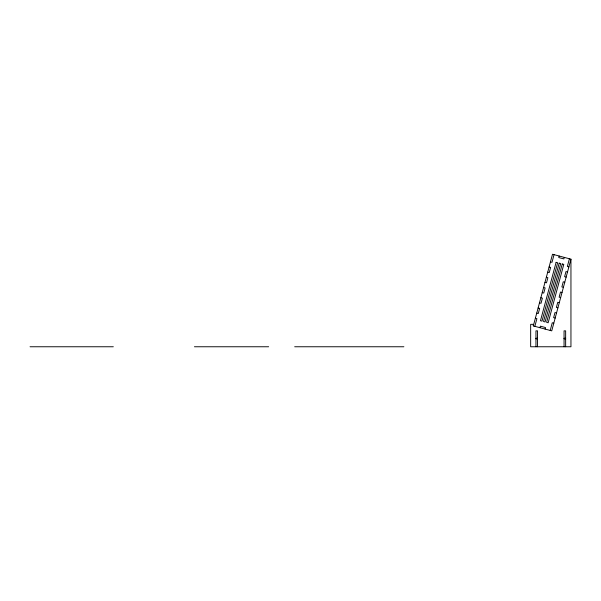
<?xml version="1.0" encoding="UTF-8"?>
<svg xmlns="http://www.w3.org/2000/svg" width="601" height="601" viewBox="0 0 601 601"><rect width="100%" height="100%" fill="white"/><g stroke="black" fill="none" stroke-linecap="round" stroke-linejoin="round"><path stroke-width="0.9" d="M533.305 325.922L552.514 254.238L570.95 259.174L570.95 346.762L530.66 346.762L530.66 324.33L533.305 324.33L533.305 325.922L551.741 330.858L570.95 259.174M534.845 326.335L536.903 318.65L535.363 318.245M554.054 254.644L551.996 262.329L550.456 261.916M539.961 327.703L540.374 326.17L545.498 327.545L545.084 329.078M559.17 256.018L558.765 257.559L563.881 258.926L564.294 257.393M550.208 330.452L552.266 322.767L553.799 323.18M569.417 258.761L567.359 266.446L568.892 266.859M535.957 338.28L537.549 338.28M564.054 338.28L565.646 338.28M535.957 338.814L537.549 338.814M564.054 338.814L565.646 338.814M30.05 346.762L113.311 346.762M194.431 346.762L268.647 346.762M294.678 346.762L403.88 346.762M549.089 267.039L550.621 267.445L549.254 272.569L547.714 272.155M567.517 271.975L565.984 271.562L564.609 276.685L566.15 277.099M546.339 277.279L547.879 277.692L546.504 282.808L544.972 282.395M564.775 282.215L563.242 281.809L561.867 286.925L563.407 287.338M543.597 287.518L545.137 287.932L543.762 293.048L542.23 292.642M562.033 292.454L560.493 292.048L559.125 297.164L560.658 297.578M540.855 297.758L542.387 298.171L541.02 303.295L539.48 302.881M559.291 302.701L557.751 302.288L556.383 307.404L557.916 307.817M538.113 307.997L539.645 308.411L538.271 313.534L536.738 313.121M556.541 312.941L555.008 312.528L553.634 317.651L555.174 318.057M565.646 346.762L565.646 330.858L564.054 330.858L564.054 346.762M537.549 346.762L537.549 330.858L535.957 330.858L535.957 346.762M556.113 262.329L540.472 320.709L542.004 321.114L557.645 262.742L556.113 262.329M559.178 263.155L543.537 321.527L545.077 321.941L560.718 263.569L559.178 263.155M562.251 263.982L546.61 322.354L548.15 322.767L563.791 264.387L562.251 263.982"/></g></svg>
